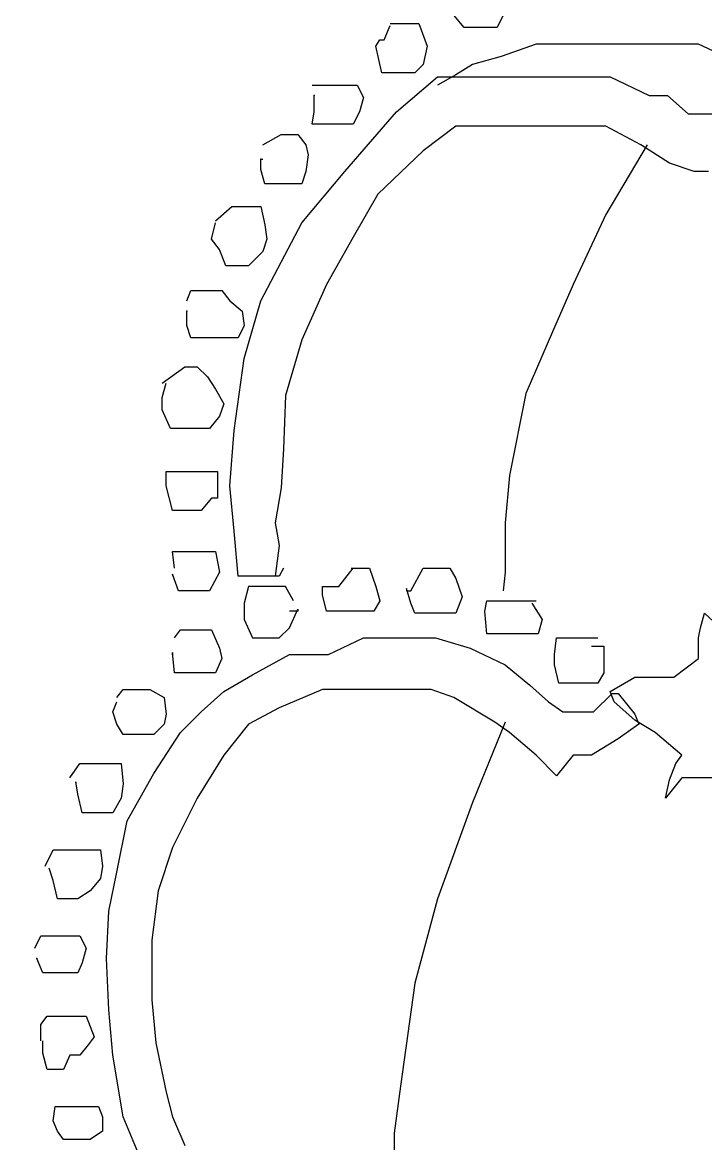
# Model space of a CAD drawing. Extents: x 730354 to 731930, y 4378581 to 4379608.
# Drawn here: x 730377.78 to 730381.1, y 4379442.97 to 4379448.42 of the extents above; entities that cross this region are included whole.
import ezdxf

# ---------------------------------------------------------------- set-up
doc = ezdxf.new("R2010")
doc.units = 0
doc.header["$MEASUREMENT"] = 0
doc.layers.get('0').update_dxf_attribs({"linetype": 'CONTINUOUS'})

msp = doc.modelspace()

# ---------------------------------------------------------------- linework, layer by layer
at = {"color": 7, "linetype": 'CONTINUOUS'}
for p, q in [((730379.93, 4379448.4), (730379.88, 4379448.46)), ((730379.93, 4379448.4), (730379.88, 4379448.46)), ((730380.12, 4379448.46), (730380.09, 4379448.4)), ((730380.12, 4379448.46), (730380.09, 4379448.4)), ((730379.54, 4379448.34), (730379.57, 4379448.41)), ((730379.54, 4379448.34), (730379.57, 4379448.41)), ((730379.57, 4379448.42), (730379.65, 4379448.42)), ((730379.57, 4379448.42), (730379.65, 4379448.42)), ((730379.65, 4379448.42), (730379.71, 4379448.42)), ((730379.65, 4379448.42), (730379.71, 4379448.42)), ((730379.71, 4379448.42), (730379.75, 4379448.31)), ((730379.71, 4379448.42), (730379.75, 4379448.31)), ((730379.97, 4379448.4), (730379.93, 4379448.4)), ((730379.97, 4379448.4), (730379.93, 4379448.4)), ((730380.04, 4379448.4), (730379.97, 4379448.4)), ((730380.04, 4379448.4), (730379.97, 4379448.4)), ((730380.09, 4379448.4), (730380.04, 4379448.4)), ((730380.09, 4379448.4), (730380.04, 4379448.4)), ((730379.5, 4379448.31), (730379.52, 4379448.34)), ((730379.5, 4379448.31), (730379.52, 4379448.34)), ((730379.53, 4379448.18), (730379.5, 4379448.31)), ((730379.53, 4379448.18), (730379.5, 4379448.31)), ((730379.52, 4379448.34), (730379.54, 4379448.34)), ((730379.52, 4379448.34), (730379.54, 4379448.34)), ((730379.75, 4379448.31), (730379.73, 4379448.22)), ((730379.75, 4379448.31), (730379.73, 4379448.22)), ((730380.28, 4379448.32), (730380.11, 4379448.26)), ((730380.28, 4379448.32), (730380.11, 4379448.26)), ((730380.45, 4379448.32), (730380.28, 4379448.32)), ((730380.45, 4379448.32), (730380.28, 4379448.32)), ((730380.63, 4379448.32), (730380.45, 4379448.32)), ((730380.63, 4379448.32), (730380.45, 4379448.32)), ((730380.76, 4379448.32), (730380.63, 4379448.32)), ((730380.76, 4379448.32), (730380.63, 4379448.32)), ((730380.94, 4379448.32), (730380.76, 4379448.32)), ((730380.94, 4379448.32), (730380.76, 4379448.32)), ((730381.07, 4379448.32), (730380.94, 4379448.32)), ((730381.07, 4379448.32), (730380.94, 4379448.32)), ((730381.22, 4379448.25), (730381.07, 4379448.32)), ((730381.22, 4379448.25), (730381.07, 4379448.32)), ((730380.11, 4379448.26), (730379.97, 4379448.22)), ((730380.11, 4379448.26), (730379.97, 4379448.22)), ((730379.58, 4379448.18), (730379.53, 4379448.18)), ((730379.58, 4379448.18), (730379.53, 4379448.18)), ((730379.65, 4379448.18), (730379.58, 4379448.18)), ((730379.65, 4379448.18), (730379.58, 4379448.18)), ((730379.69, 4379448.18), (730379.65, 4379448.18)), ((730379.69, 4379448.18), (730379.65, 4379448.18)), ((730379.73, 4379448.22), (730379.69, 4379448.18)), ((730379.73, 4379448.22), (730379.69, 4379448.18)), ((730379.97, 4379448.22), (730379.89, 4379448.17)), ((730379.97, 4379448.22), (730379.89, 4379448.17)), ((730379.6, 4379447.99), (730379.8, 4379448.16)), ((730379.6, 4379447.99), (730379.8, 4379448.16)), ((730379.89, 4379448.17), (730379.8, 4379448.12)), ((730379.89, 4379448.17), (730379.8, 4379448.12)), ((730379.8, 4379448.16), (730379.93, 4379448.16)), ((730379.8, 4379448.16), (730379.93, 4379448.16)), ((730379.93, 4379448.16), (730380.08, 4379448.16)), ((730379.93, 4379448.16), (730380.08, 4379448.16)), ((730380.08, 4379448.16), (730380.25, 4379448.16)), ((730380.08, 4379448.16), (730380.25, 4379448.16)), ((730380.25, 4379448.16), (730380.45, 4379448.16)), ((730380.25, 4379448.16), (730380.45, 4379448.16)), ((730380.45, 4379448.16), (730380.64, 4379448.16)), ((730380.45, 4379448.16), (730380.64, 4379448.16)), ((730380.64, 4379448.16), (730380.83, 4379448.07)), ((730380.64, 4379448.16), (730380.83, 4379448.07)), ((730379.19, 4379448.12), (730379.26, 4379448.12)), ((730379.19, 4379448.12), (730379.26, 4379448.12)), ((730379.2, 4379447.99), (730379.2, 4379448.07)), ((730379.2, 4379447.99), (730379.2, 4379448.07)), ((730379.26, 4379448.12), (730379.34, 4379448.12)), ((730379.26, 4379448.12), (730379.34, 4379448.12)), ((730379.34, 4379448.12), (730379.41, 4379448.12)), ((730379.34, 4379448.12), (730379.41, 4379448.12)), ((730379.41, 4379448.12), (730379.44, 4379448.06)), ((730379.41, 4379448.12), (730379.44, 4379448.06)), ((730380.83, 4379448.07), (730380.92, 4379448.07)), ((730380.83, 4379448.07), (730380.92, 4379448.07)), ((730380.92, 4379448.07), (730381.02, 4379447.98)), ((730380.92, 4379448.07), (730381.02, 4379447.98)), ((730379.44, 4379448.06), (730379.42, 4379447.99)), ((730379.44, 4379448.06), (730379.42, 4379447.99)), ((730379.19, 4379447.93), (730379.2, 4379447.99)), ((730379.19, 4379447.93), (730379.2, 4379447.99)), ((730379.35, 4379447.7), (730379.6, 4379447.99)), ((730379.35, 4379447.7), (730379.6, 4379447.99)), ((730379.42, 4379447.99), (730379.39, 4379447.93)), ((730379.42, 4379447.99), (730379.39, 4379447.93)), ((730381.02, 4379447.98), (730381.08, 4379447.98)), ((730381.02, 4379447.98), (730381.08, 4379447.98)), ((730381.08, 4379447.98), (730381.22, 4379447.98)), ((730381.08, 4379447.98), (730381.22, 4379447.98)), ((730379.23, 4379447.93), (730379.19, 4379447.93)), ((730379.23, 4379447.93), (730379.19, 4379447.93)), ((730379.33, 4379447.93), (730379.23, 4379447.93)), ((730379.33, 4379447.93), (730379.23, 4379447.93)), ((730379.39, 4379447.93), (730379.33, 4379447.93)), ((730379.39, 4379447.93), (730379.33, 4379447.93)), ((730379.89, 4379447.92), (730379.73, 4379447.8)), ((730379.89, 4379447.92), (730379.73, 4379447.8)), ((730380.07, 4379447.92), (730379.89, 4379447.92)), ((730380.07, 4379447.92), (730379.89, 4379447.92)), ((730380.26, 4379447.92), (730380.07, 4379447.92)), ((730380.26, 4379447.92), (730380.07, 4379447.92)), ((730380.43, 4379447.92), (730380.26, 4379447.92)), ((730380.43, 4379447.92), (730380.26, 4379447.92)), ((730380.62, 4379447.92), (730380.43, 4379447.92)), ((730380.62, 4379447.92), (730380.43, 4379447.92)), ((730380.79, 4379447.83), (730380.62, 4379447.92)), ((730380.79, 4379447.83), (730380.62, 4379447.92)), ((730378.95, 4379447.83), (730379.04, 4379447.88)), ((730378.95, 4379447.83), (730379.04, 4379447.88)), ((730379.04, 4379447.88), (730379.12, 4379447.88)), ((730379.04, 4379447.88), (730379.12, 4379447.88)), ((730379.12, 4379447.88), (730379.16, 4379447.83)), ((730379.12, 4379447.88), (730379.16, 4379447.83)), ((730379.16, 4379447.83), (730379.17, 4379447.78)), ((730379.16, 4379447.83), (730379.17, 4379447.78)), ((730379.73, 4379447.8), (730379.51, 4379447.59)), ((730379.73, 4379447.8), (730379.51, 4379447.59)), ((730380.82, 4379447.83), (730380.62, 4379447.49)), ((730380.82, 4379447.83), (730380.62, 4379447.49)), ((730380.93, 4379447.74), (730380.79, 4379447.83)), ((730380.93, 4379447.74), (730380.79, 4379447.83)), ((730378.94, 4379447.71), (730378.94, 4379447.76)), ((730378.94, 4379447.76), (730378.95, 4379447.76)), ((730378.94, 4379447.71), (730378.94, 4379447.76)), ((730378.94, 4379447.76), (730378.95, 4379447.76)), ((730379.17, 4379447.78), (730379.16, 4379447.7)), ((730379.17, 4379447.78), (730379.16, 4379447.7)), ((730378.96, 4379447.64), (730378.94, 4379447.71)), ((730378.96, 4379447.64), (730378.94, 4379447.71)), ((730379.14, 4379447.45), (730379.35, 4379447.7)), ((730379.16, 4379447.7), (730379.14, 4379447.64)), ((730379.14, 4379447.45), (730379.35, 4379447.7)), ((730379.16, 4379447.7), (730379.14, 4379447.64)), ((730381.05, 4379447.7), (730380.93, 4379447.74)), ((730381.05, 4379447.7), (730380.93, 4379447.74)), ((730381.12, 4379447.7), (730381.05, 4379447.7)), ((730381.12, 4379447.7), (730381.05, 4379447.7)), ((730378.99, 4379447.64), (730378.96, 4379447.64)), ((730378.99, 4379447.64), (730378.96, 4379447.64)), ((730379.04, 4379447.64), (730378.99, 4379447.64)), ((730379.04, 4379447.64), (730378.99, 4379447.64)), ((730379.08, 4379447.64), (730379.04, 4379447.64)), ((730379.08, 4379447.64), (730379.04, 4379447.64)), ((730379.14, 4379447.64), (730379.08, 4379447.64)), ((730379.14, 4379447.64), (730379.08, 4379447.64)), ((730379.51, 4379447.59), (730379.39, 4379447.38)), ((730379.51, 4379447.59), (730379.39, 4379447.38)), ((730378.72, 4379447.46), (730378.8, 4379447.53)), ((730378.72, 4379447.46), (730378.8, 4379447.53)), ((730378.8, 4379447.53), (730378.88, 4379447.53)), ((730378.8, 4379447.53), (730378.88, 4379447.53)), ((730378.88, 4379447.53), (730378.94, 4379447.53)), ((730378.88, 4379447.53), (730378.94, 4379447.53)), ((730378.94, 4379447.53), (730378.96, 4379447.44)), ((730378.94, 4379447.53), (730378.96, 4379447.44)), ((730380.62, 4379447.49), (730380.46, 4379447.15)), ((730380.62, 4379447.49), (730380.46, 4379447.15)), ((730378.7, 4379447.37), (730378.72, 4379447.45)), ((730378.7, 4379447.37), (730378.72, 4379447.45)), ((730378.94, 4379447.07), (730379.14, 4379447.45)), ((730378.94, 4379447.07), (730379.14, 4379447.45)), ((730378.96, 4379447.44), (730378.97, 4379447.37)), ((730378.96, 4379447.44), (730378.97, 4379447.37)), ((730378.74, 4379447.32), (730378.7, 4379447.37)), ((730378.74, 4379447.32), (730378.7, 4379447.37)), ((730378.97, 4379447.37), (730378.95, 4379447.31)), ((730378.97, 4379447.37), (730378.95, 4379447.31)), ((730379.39, 4379447.38), (730379.26, 4379447.15)), ((730379.39, 4379447.38), (730379.26, 4379447.15)), ((730378.77, 4379447.24), (730378.74, 4379447.32)), ((730378.77, 4379447.24), (730378.74, 4379447.32)), ((730378.95, 4379447.31), (730378.88, 4379447.24)), ((730378.95, 4379447.31), (730378.88, 4379447.24)), ((730378.81, 4379447.24), (730378.77, 4379447.24)), ((730378.81, 4379447.24), (730378.77, 4379447.24)), ((730378.88, 4379447.24), (730378.81, 4379447.24)), ((730378.88, 4379447.24), (730378.81, 4379447.24)), ((730379.26, 4379447.15), (730379.14, 4379446.88)), ((730379.26, 4379447.15), (730379.14, 4379446.88)), ((730380.46, 4379447.15), (730380.36, 4379446.92)), ((730380.46, 4379447.15), (730380.36, 4379446.92)), ((730378.58, 4379447.07), (730378.6, 4379447.12)), ((730378.58, 4379447.07), (730378.6, 4379447.12)), ((730378.6, 4379447.12), (730378.69, 4379447.12)), ((730378.6, 4379447.12), (730378.69, 4379447.12)), ((730378.69, 4379447.12), (730378.75, 4379447.12)), ((730378.69, 4379447.12), (730378.75, 4379447.12)), ((730378.75, 4379447.12), (730378.79, 4379447.07)), ((730378.75, 4379447.12), (730378.79, 4379447.07)), ((730378.79, 4379447.07), (730378.85, 4379447.02)), ((730378.79, 4379447.07), (730378.85, 4379447.02)), ((730378.86, 4379446.79), (730378.94, 4379447.07)), ((730378.86, 4379446.79), (730378.94, 4379447.07)), ((730378.58, 4379446.95), (730378.58, 4379447.02)), ((730378.58, 4379446.95), (730378.58, 4379447.02)), ((730378.85, 4379447.02), (730378.86, 4379446.95)), ((730378.85, 4379447.02), (730378.86, 4379446.95)), ((730378.6, 4379446.89), (730378.58, 4379446.95)), ((730378.6, 4379446.89), (730378.58, 4379446.95)), ((730378.86, 4379446.95), (730378.83, 4379446.89)), ((730378.86, 4379446.95), (730378.83, 4379446.89)), ((730378.63, 4379446.89), (730378.6, 4379446.89)), ((730378.63, 4379446.89), (730378.6, 4379446.89)), ((730378.68, 4379446.89), (730378.63, 4379446.89)), ((730378.68, 4379446.89), (730378.63, 4379446.89)), ((730378.76, 4379446.89), (730378.68, 4379446.89)), ((730378.76, 4379446.89), (730378.68, 4379446.89)), ((730378.83, 4379446.89), (730378.76, 4379446.89)), ((730378.83, 4379446.89), (730378.76, 4379446.89)), ((730379.14, 4379446.88), (730379.06, 4379446.61)), ((730379.14, 4379446.88), (730379.06, 4379446.61)), ((730380.36, 4379446.92), (730380.23, 4379446.62)), ((730380.36, 4379446.92), (730380.23, 4379446.62)), ((730378.81, 4379446.44), (730378.86, 4379446.79)), ((730378.81, 4379446.44), (730378.86, 4379446.79)), ((730378.46, 4379446.67), (730378.57, 4379446.75)), ((730378.46, 4379446.67), (730378.57, 4379446.75)), ((730378.57, 4379446.75), (730378.63, 4379446.75)), ((730378.57, 4379446.75), (730378.63, 4379446.75)), ((730378.63, 4379446.75), (730378.68, 4379446.7)), ((730378.63, 4379446.75), (730378.68, 4379446.7)), ((730378.46, 4379446.6), (730378.48, 4379446.67)), ((730378.46, 4379446.6), (730378.48, 4379446.67)), ((730378.68, 4379446.7), (730378.72, 4379446.64)), ((730378.68, 4379446.7), (730378.72, 4379446.64)), ((730378.46, 4379446.54), (730378.46, 4379446.6)), ((730378.46, 4379446.54), (730378.46, 4379446.6)), ((730378.72, 4379446.64), (730378.76, 4379446.57)), ((730378.72, 4379446.64), (730378.76, 4379446.57)), ((730379.06, 4379446.61), (730379.05, 4379446.35)), ((730379.06, 4379446.61), (730379.05, 4379446.35)), ((730380.23, 4379446.62), (730380.15, 4379446.22)), ((730380.23, 4379446.62), (730380.15, 4379446.22)), ((730378.76, 4379446.57), (730378.74, 4379446.51)), ((730378.76, 4379446.57), (730378.74, 4379446.51)), ((730378.5, 4379446.45), (730378.46, 4379446.54)), ((730378.5, 4379446.45), (730378.46, 4379446.54)), ((730378.74, 4379446.51), (730378.69, 4379446.45)), ((730378.74, 4379446.51), (730378.69, 4379446.45)), ((730378.55, 4379446.45), (730378.5, 4379446.45)), ((730378.55, 4379446.45), (730378.5, 4379446.45)), ((730378.64, 4379446.45), (730378.55, 4379446.45)), ((730378.64, 4379446.45), (730378.55, 4379446.45)), ((730378.69, 4379446.45), (730378.64, 4379446.45)), ((730378.69, 4379446.45), (730378.64, 4379446.45)), ((730378.79, 4379446.17), (730378.81, 4379446.44)), ((730378.79, 4379446.17), (730378.81, 4379446.44)), ((730379.05, 4379446.35), (730379.04, 4379446.16)), ((730379.05, 4379446.35), (730379.04, 4379446.16)), ((730378.48, 4379446.17), (730378.48, 4379446.24)), ((730378.48, 4379446.24), (730378.51, 4379446.24)), ((730378.48, 4379446.17), (730378.48, 4379446.24)), ((730378.48, 4379446.24), (730378.51, 4379446.24)), ((730378.51, 4379446.24), (730378.57, 4379446.24)), ((730378.51, 4379446.24), (730378.57, 4379446.24)), ((730378.57, 4379446.24), (730378.63, 4379446.24)), ((730378.57, 4379446.24), (730378.63, 4379446.24)), ((730378.63, 4379446.24), (730378.68, 4379446.24)), ((730378.63, 4379446.24), (730378.68, 4379446.24)), ((730378.68, 4379446.24), (730378.73, 4379446.24)), ((730378.68, 4379446.24), (730378.73, 4379446.24)), ((730378.73, 4379446.24), (730378.73, 4379446.17)), ((730378.73, 4379446.24), (730378.73, 4379446.17)), ((730380.15, 4379446.22), (730380.13, 4379445.99)), ((730380.15, 4379446.22), (730380.13, 4379445.99)), ((730378.51, 4379446.05), (730378.48, 4379446.17)), ((730378.51, 4379446.05), (730378.48, 4379446.17)), ((730378.73, 4379446.17), (730378.73, 4379446.11)), ((730378.73, 4379446.17), (730378.73, 4379446.11)), ((730378.81, 4379445.95), (730378.79, 4379446.17)), ((730378.81, 4379445.95), (730378.79, 4379446.17)), ((730379.04, 4379446.16), (730379.01, 4379445.99)), ((730379.04, 4379446.16), (730379.01, 4379445.99)), ((730378.7, 4379446.11), (730378.65, 4379446.05)), ((730378.7, 4379446.11), (730378.65, 4379446.05)), ((730378.73, 4379446.11), (730378.7, 4379446.11)), ((730378.73, 4379446.11), (730378.7, 4379446.11)), ((730378.52, 4379446.05), (730378.51, 4379446.05)), ((730378.52, 4379446.05), (730378.51, 4379446.05)), ((730378.55, 4379446.05), (730378.52, 4379446.05)), ((730378.55, 4379446.05), (730378.52, 4379446.05)), ((730378.6, 4379446.05), (730378.55, 4379446.05)), ((730378.6, 4379446.05), (730378.55, 4379446.05)), ((730378.65, 4379446.05), (730378.6, 4379446.05)), ((730378.65, 4379446.05), (730378.6, 4379446.05)), ((730378.83, 4379445.73), (730378.81, 4379445.95)), ((730378.83, 4379445.73), (730378.81, 4379445.95)), ((730379.01, 4379445.99), (730379.03, 4379445.88)), ((730379.01, 4379445.99), (730379.03, 4379445.88)), ((730380.13, 4379445.99), (730380.13, 4379445.85)), ((730380.13, 4379445.99), (730380.13, 4379445.85)), ((730378.52, 4379445.77), (730378.51, 4379445.85)), ((730378.51, 4379445.85), (730378.55, 4379445.85)), ((730378.52, 4379445.77), (730378.51, 4379445.85)), ((730378.51, 4379445.85), (730378.55, 4379445.85)), ((730378.55, 4379445.85), (730378.6, 4379445.85)), ((730378.55, 4379445.85), (730378.6, 4379445.85)), ((730378.6, 4379445.85), (730378.67, 4379445.85)), ((730378.6, 4379445.85), (730378.67, 4379445.85)), ((730378.67, 4379445.85), (730378.72, 4379445.85)), ((730378.67, 4379445.85), (730378.72, 4379445.85)), ((730378.72, 4379445.85), (730378.74, 4379445.75)), ((730378.72, 4379445.85), (730378.74, 4379445.75)), ((730379.03, 4379445.88), (730379.01, 4379445.73)), ((730379.03, 4379445.88), (730379.01, 4379445.73)), ((730380.13, 4379445.85), (730380.13, 4379445.75)), ((730380.13, 4379445.85), (730380.13, 4379445.75)), ((730378.54, 4379445.66), (730378.51, 4379445.74)), ((730378.51, 4379445.74), (730378.51, 4379445.73)), ((730378.54, 4379445.66), (730378.51, 4379445.74)), ((730378.51, 4379445.74), (730378.51, 4379445.73)), ((730378.74, 4379445.75), (730378.69, 4379445.66)), ((730378.74, 4379445.75), (730378.69, 4379445.66)), ((730378.85, 4379445.73), (730378.83, 4379445.73)), ((730378.85, 4379445.73), (730378.83, 4379445.73)), ((730378.88, 4379445.73), (730378.85, 4379445.73)), ((730378.88, 4379445.73), (730378.85, 4379445.73)), ((730378.97, 4379445.73), (730378.88, 4379445.73)), ((730378.97, 4379445.73), (730378.88, 4379445.73)), ((730379.03, 4379445.73), (730378.97, 4379445.73)), ((730379.03, 4379445.73), (730378.97, 4379445.73)), ((730379.05, 4379445.77), (730379.03, 4379445.73)), ((730379.05, 4379445.77), (730379.03, 4379445.73)), ((730379.32, 4379445.68), (730379.39, 4379445.77)), ((730379.32, 4379445.68), (730379.39, 4379445.77)), ((730379.38, 4379445.77), (730379.47, 4379445.77)), ((730379.38, 4379445.77), (730379.47, 4379445.77)), ((730379.47, 4379445.77), (730379.5, 4379445.68)), ((730379.47, 4379445.77), (730379.5, 4379445.68)), ((730379.67, 4379445.66), (730379.73, 4379445.77)), ((730379.67, 4379445.66), (730379.73, 4379445.77)), ((730379.73, 4379445.77), (730379.79, 4379445.77)), ((730379.73, 4379445.77), (730379.79, 4379445.77)), ((730379.78, 4379445.77), (730379.86, 4379445.77)), ((730379.78, 4379445.77), (730379.86, 4379445.77)), ((730379.86, 4379445.77), (730379.89, 4379445.72)), ((730379.86, 4379445.77), (730379.89, 4379445.72)), ((730380.13, 4379445.75), (730380.12, 4379445.66)), ((730380.13, 4379445.75), (730380.12, 4379445.66)), ((730378.88, 4379445.68), (730378.86, 4379445.6)), ((730378.88, 4379445.68), (730378.86, 4379445.6)), ((730378.96, 4379445.68), (730378.88, 4379445.68)), ((730378.96, 4379445.68), (730378.88, 4379445.68)), ((730379.06, 4379445.68), (730378.96, 4379445.68)), ((730379.06, 4379445.68), (730378.96, 4379445.68)), ((730379.1, 4379445.61), (730379.06, 4379445.68)), ((730379.1, 4379445.61), (730379.06, 4379445.68)), ((730379.24, 4379445.64), (730379.24, 4379445.68)), ((730379.24, 4379445.68), (730379.26, 4379445.68)), ((730379.24, 4379445.64), (730379.24, 4379445.68)), ((730379.24, 4379445.68), (730379.26, 4379445.68)), ((730379.26, 4379445.68), (730379.32, 4379445.68)), ((730379.26, 4379445.68), (730379.32, 4379445.68)), ((730379.5, 4379445.68), (730379.52, 4379445.61)), ((730379.5, 4379445.68), (730379.52, 4379445.61)), ((730379.67, 4379445.6), (730379.65, 4379445.67)), ((730379.65, 4379445.67), (730379.65, 4379445.66)), ((730379.67, 4379445.6), (730379.65, 4379445.67)), ((730379.65, 4379445.67), (730379.65, 4379445.66)), ((730379.89, 4379445.72), (730379.92, 4379445.63)), ((730379.89, 4379445.72), (730379.92, 4379445.63)), ((730378.58, 4379445.66), (730378.54, 4379445.66)), ((730378.58, 4379445.66), (730378.54, 4379445.66)), ((730378.65, 4379445.66), (730378.58, 4379445.66)), ((730378.65, 4379445.66), (730378.58, 4379445.66)), ((730378.69, 4379445.66), (730378.65, 4379445.66)), ((730378.69, 4379445.66), (730378.65, 4379445.66)), ((730379.26, 4379445.56), (730379.24, 4379445.64)), ((730379.26, 4379445.56), (730379.24, 4379445.64)), ((730379.65, 4379445.66), (730379.67, 4379445.66)), ((730379.65, 4379445.66), (730379.67, 4379445.66)), ((730379.92, 4379445.63), (730379.89, 4379445.55)), ((730379.92, 4379445.63), (730379.89, 4379445.55)), ((730378.86, 4379445.6), (730378.86, 4379445.52)), ((730378.86, 4379445.6), (730378.86, 4379445.52)), ((730379.08, 4379445.48), (730379.12, 4379445.57)), ((730379.08, 4379445.48), (730379.12, 4379445.57)), ((730379.12, 4379445.56), (730379.08, 4379445.56)), ((730379.12, 4379445.56), (730379.08, 4379445.56)), ((730379.12, 4379445.57), (730379.12, 4379445.56)), ((730379.12, 4379445.57), (730379.12, 4379445.56)), ((730379.32, 4379445.56), (730379.26, 4379445.56)), ((730379.32, 4379445.56), (730379.26, 4379445.56)), ((730379.38, 4379445.56), (730379.32, 4379445.56)), ((730379.38, 4379445.56), (730379.32, 4379445.56)), ((730379.44, 4379445.56), (730379.38, 4379445.56)), ((730379.44, 4379445.56), (730379.38, 4379445.56)), ((730379.49, 4379445.56), (730379.44, 4379445.56)), ((730379.49, 4379445.56), (730379.44, 4379445.56)), ((730379.52, 4379445.61), (730379.49, 4379445.56)), ((730379.52, 4379445.61), (730379.49, 4379445.56)), ((730379.69, 4379445.55), (730379.67, 4379445.6)), ((730379.69, 4379445.55), (730379.67, 4379445.6)), ((730380.03, 4379445.56), (730380.04, 4379445.61)), ((730380.03, 4379445.56), (730380.04, 4379445.61)), ((730380.04, 4379445.45), (730380.03, 4379445.56)), ((730380.04, 4379445.45), (730380.03, 4379445.56)), ((730380.04, 4379445.61), (730380.09, 4379445.61)), ((730380.04, 4379445.61), (730380.09, 4379445.61)), ((730380.09, 4379445.61), (730380.14, 4379445.61)), ((730380.09, 4379445.61), (730380.14, 4379445.61)), ((730380.14, 4379445.61), (730380.18, 4379445.61)), ((730380.14, 4379445.61), (730380.18, 4379445.61)), ((730380.18, 4379445.61), (730380.2, 4379445.61)), ((730380.18, 4379445.61), (730380.2, 4379445.61)), ((730380.2, 4379445.61), (730380.28, 4379445.61)), ((730380.2, 4379445.61), (730380.28, 4379445.61)), ((730380.26, 4379445.6), (730380.31, 4379445.52)), ((730380.26, 4379445.6), (730380.31, 4379445.52)), ((730378.86, 4379445.52), (730378.9, 4379445.43)), ((730378.86, 4379445.52), (730378.9, 4379445.43)), ((730379.75, 4379445.55), (730379.69, 4379445.55)), ((730379.75, 4379445.55), (730379.69, 4379445.55)), ((730379.82, 4379445.55), (730379.75, 4379445.55)), ((730379.82, 4379445.55), (730379.75, 4379445.55)), ((730379.89, 4379445.55), (730379.82, 4379445.55)), ((730379.89, 4379445.55), (730379.82, 4379445.55)), ((730380.31, 4379445.52), (730380.29, 4379445.45)), ((730380.31, 4379445.52), (730380.29, 4379445.45)), ((730381.08, 4379445.48), (730381.1, 4379445.55)), ((730381.08, 4379445.48), (730381.1, 4379445.55)), ((730381.1, 4379445.55), (730381.23, 4379445.43)), ((730381.1, 4379445.55), (730381.23, 4379445.43)), ((730378.52, 4379445.43), (730378.55, 4379445.47)), ((730378.52, 4379445.43), (730378.55, 4379445.47)), ((730378.55, 4379445.47), (730378.63, 4379445.47)), ((730378.55, 4379445.47), (730378.63, 4379445.47)), ((730378.63, 4379445.47), (730378.65, 4379445.47)), ((730378.63, 4379445.47), (730378.65, 4379445.47)), ((730378.65, 4379445.47), (730378.7, 4379445.47)), ((730378.65, 4379445.47), (730378.7, 4379445.47)), ((730378.7, 4379445.47), (730378.74, 4379445.38)), ((730378.7, 4379445.47), (730378.74, 4379445.38)), ((730379.03, 4379445.43), (730379.08, 4379445.48)), ((730379.03, 4379445.43), (730379.08, 4379445.48)), ((730380.07, 4379445.45), (730380.04, 4379445.45)), ((730380.07, 4379445.45), (730380.04, 4379445.45)), ((730380.13, 4379445.45), (730380.07, 4379445.45)), ((730380.13, 4379445.45), (730380.07, 4379445.45)), ((730380.2, 4379445.45), (730380.13, 4379445.45)), ((730380.2, 4379445.45), (730380.13, 4379445.45)), ((730380.26, 4379445.45), (730380.2, 4379445.45)), ((730380.26, 4379445.45), (730380.2, 4379445.45)), ((730380.29, 4379445.45), (730380.26, 4379445.45)), ((730380.29, 4379445.45), (730380.26, 4379445.45)), ((730381.07, 4379445.43), (730381.08, 4379445.48)), ((730381.07, 4379445.43), (730381.08, 4379445.48)), ((730378.9, 4379445.43), (730378.95, 4379445.43)), ((730378.9, 4379445.43), (730378.95, 4379445.43)), ((730378.95, 4379445.43), (730379.03, 4379445.43)), ((730378.95, 4379445.43), (730379.03, 4379445.43)), ((730379.27, 4379445.35), (730379.44, 4379445.43)), ((730379.27, 4379445.35), (730379.44, 4379445.43)), ((730379.44, 4379445.43), (730379.64, 4379445.43)), ((730379.44, 4379445.43), (730379.64, 4379445.43)), ((730379.64, 4379445.43), (730379.79, 4379445.43)), ((730379.64, 4379445.43), (730379.79, 4379445.43)), ((730379.79, 4379445.43), (730379.96, 4379445.38)), ((730379.79, 4379445.43), (730379.96, 4379445.38)), ((730380.37, 4379445.35), (730380.38, 4379445.43)), ((730380.37, 4379445.35), (730380.38, 4379445.43)), ((730380.38, 4379445.43), (730380.43, 4379445.43)), ((730380.38, 4379445.43), (730380.43, 4379445.43)), ((730380.43, 4379445.43), (730380.48, 4379445.43)), ((730380.43, 4379445.43), (730380.48, 4379445.43)), ((730380.48, 4379445.43), (730380.58, 4379445.43)), ((730380.48, 4379445.43), (730380.58, 4379445.43)), ((730381.07, 4379445.33), (730381.07, 4379445.43)), ((730381.07, 4379445.33), (730381.07, 4379445.43)), ((730378.52, 4379445.26), (730378.51, 4379445.36)), ((730378.51, 4379445.36), (730378.51, 4379445.35)), ((730378.52, 4379445.26), (730378.51, 4379445.36)), ((730378.51, 4379445.36), (730378.51, 4379445.35)), ((730378.74, 4379445.38), (730378.75, 4379445.33)), ((730378.74, 4379445.38), (730378.75, 4379445.33)), ((730378.9, 4379445.25), (730379.08, 4379445.35)), ((730378.9, 4379445.25), (730379.08, 4379445.35)), ((730379.08, 4379445.35), (730379.27, 4379445.35)), ((730379.08, 4379445.35), (730379.27, 4379445.35)), ((730379.96, 4379445.38), (730380.13, 4379445.3)), ((730379.96, 4379445.38), (730380.13, 4379445.3)), ((730380.37, 4379445.3), (730380.37, 4379445.35)), ((730380.37, 4379445.3), (730380.37, 4379445.35)), ((730380.55, 4379445.39), (730380.61, 4379445.39)), ((730380.55, 4379445.39), (730380.61, 4379445.39)), ((730380.61, 4379445.39), (730380.61, 4379445.26)), ((730380.61, 4379445.39), (730380.61, 4379445.26)), ((730378.75, 4379445.33), (730378.72, 4379445.26)), ((730378.75, 4379445.33), (730378.72, 4379445.26)), ((730380.13, 4379445.3), (730380.25, 4379445.2)), ((730380.13, 4379445.3), (730380.25, 4379445.2)), ((730380.39, 4379445.21), (730380.37, 4379445.3)), ((730380.39, 4379445.21), (730380.37, 4379445.3)), ((730380.95, 4379445.24), (730381.07, 4379445.33)), ((730380.95, 4379445.24), (730381.07, 4379445.33)), ((730378.55, 4379445.26), (730378.52, 4379445.26)), ((730378.55, 4379445.26), (730378.52, 4379445.26)), ((730378.6, 4379445.26), (730378.55, 4379445.26)), ((730378.6, 4379445.26), (730378.55, 4379445.26)), ((730378.65, 4379445.26), (730378.6, 4379445.26)), ((730378.65, 4379445.26), (730378.6, 4379445.26)), ((730378.72, 4379445.26), (730378.65, 4379445.26)), ((730378.72, 4379445.26), (730378.65, 4379445.26)), ((730378.76, 4379445.17), (730378.9, 4379445.25)), ((730378.76, 4379445.17), (730378.9, 4379445.25)), ((730380.61, 4379445.26), (730380.58, 4379445.21)), ((730380.61, 4379445.26), (730380.58, 4379445.21)), ((730380.64, 4379445.17), (730380.76, 4379445.24)), ((730380.64, 4379445.17), (730380.76, 4379445.24)), ((730380.76, 4379445.24), (730380.87, 4379445.24)), ((730380.76, 4379445.24), (730380.87, 4379445.24)), ((730380.87, 4379445.24), (730380.95, 4379445.24)), ((730380.87, 4379445.24), (730380.95, 4379445.24)), ((730378.24, 4379445.14), (730378.27, 4379445.18)), ((730378.24, 4379445.14), (730378.27, 4379445.18)), ((730378.27, 4379445.18), (730378.33, 4379445.18)), ((730378.27, 4379445.18), (730378.33, 4379445.18)), ((730378.33, 4379445.18), (730378.4, 4379445.18)), ((730378.33, 4379445.18), (730378.4, 4379445.18)), ((730378.4, 4379445.18), (730378.47, 4379445.14)), ((730378.4, 4379445.18), (730378.47, 4379445.14)), ((730379.24, 4379445.18), (730379.03, 4379445.09)), ((730379.24, 4379445.18), (730379.03, 4379445.09)), ((730379.41, 4379445.18), (730379.24, 4379445.18)), ((730379.41, 4379445.18), (730379.24, 4379445.18)), ((730379.58, 4379445.18), (730379.41, 4379445.18)), ((730379.58, 4379445.18), (730379.41, 4379445.18)), ((730379.77, 4379445.18), (730379.58, 4379445.18)), ((730379.77, 4379445.18), (730379.58, 4379445.18)), ((730379.88, 4379445.14), (730379.77, 4379445.18)), ((730379.88, 4379445.14), (730379.77, 4379445.18)), ((730380.25, 4379445.2), (730380.34, 4379445.12)), ((730380.25, 4379445.2), (730380.34, 4379445.12)), ((730380.45, 4379445.21), (730380.39, 4379445.21)), ((730380.45, 4379445.21), (730380.39, 4379445.21)), ((730380.51, 4379445.21), (730380.45, 4379445.21)), ((730380.51, 4379445.21), (730380.45, 4379445.21)), ((730380.58, 4379445.21), (730380.51, 4379445.21)), ((730380.58, 4379445.21), (730380.51, 4379445.21)), ((730378.47, 4379445.14), (730378.48, 4379445.06)), ((730378.47, 4379445.14), (730378.48, 4379445.06)), ((730378.65, 4379445.07), (730378.76, 4379445.17)), ((730378.65, 4379445.07), (730378.76, 4379445.17)), ((730380.08, 4379445.02), (730379.88, 4379445.14)), ((730380.08, 4379445.02), (730379.88, 4379445.14)), ((730380.56, 4379445.07), (730380.65, 4379445.16)), ((730380.56, 4379445.07), (730380.65, 4379445.16)), ((730380.66, 4379445.12), (730380.64, 4379445.17)), ((730380.66, 4379445.12), (730380.64, 4379445.17)), ((730380.65, 4379445.16), (730380.68, 4379445.16)), ((730380.65, 4379445.16), (730380.68, 4379445.16)), ((730380.68, 4379445.16), (730380.76, 4379445.06)), ((730380.68, 4379445.16), (730380.76, 4379445.06)), ((730378.22, 4379445.07), (730378.24, 4379445.12)), ((730378.22, 4379445.07), (730378.24, 4379445.12)), ((730378.24, 4379445.01), (730378.22, 4379445.07)), ((730378.24, 4379445.01), (730378.22, 4379445.07)), ((730378.55, 4379444.97), (730378.65, 4379445.07)), ((730378.55, 4379444.97), (730378.65, 4379445.07)), ((730379.03, 4379445.09), (730378.88, 4379445.01)), ((730379.03, 4379445.09), (730378.88, 4379445.01)), ((730380.34, 4379445.12), (730380.41, 4379445.07)), ((730380.34, 4379445.12), (730380.41, 4379445.07)), ((730380.41, 4379445.07), (730380.49, 4379445.07)), ((730380.41, 4379445.07), (730380.49, 4379445.07)), ((730380.49, 4379445.07), (730380.56, 4379445.07)), ((730380.49, 4379445.07), (730380.56, 4379445.07)), ((730380.76, 4379445.03), (730380.66, 4379445.12)), ((730380.76, 4379445.03), (730380.66, 4379445.12)), ((730378.48, 4379445.06), (730378.47, 4379445.01)), ((730378.48, 4379445.06), (730378.47, 4379445.01)), ((730380.13, 4379445.02), (730379.97, 4379444.63)), ((730380.13, 4379445.02), (730379.97, 4379444.63)), ((730380.15, 4379444.97), (730380.08, 4379445.02)), ((730380.15, 4379444.97), (730380.08, 4379445.02)), ((730380.76, 4379445.06), (730380.78, 4379445.01)), ((730380.76, 4379445.06), (730380.78, 4379445.01)), ((730380.86, 4379444.97), (730380.76, 4379445.03)), ((730380.86, 4379444.97), (730380.76, 4379445.03)), ((730378.27, 4379444.96), (730378.24, 4379445.01)), ((730378.27, 4379444.96), (730378.24, 4379445.01)), ((730378.34, 4379444.96), (730378.27, 4379444.96)), ((730378.34, 4379444.96), (730378.27, 4379444.96)), ((730378.42, 4379444.96), (730378.34, 4379444.96)), ((730378.42, 4379444.96), (730378.34, 4379444.96)), ((730378.47, 4379445.01), (730378.42, 4379444.96)), ((730378.47, 4379445.01), (730378.42, 4379444.96)), ((730378.42, 4379444.77), (730378.55, 4379444.97)), ((730378.42, 4379444.77), (730378.55, 4379444.97)), ((730378.88, 4379445.01), (730378.76, 4379444.86)), ((730378.88, 4379445.01), (730378.76, 4379444.86)), ((730380.28, 4379444.86), (730380.15, 4379444.97)), ((730380.28, 4379444.86), (730380.15, 4379444.97)), ((730380.78, 4379445.01), (730380.68, 4379444.94)), ((730380.78, 4379445.01), (730380.68, 4379444.94)), ((730380.99, 4379444.86), (730380.86, 4379444.97)), ((730380.99, 4379444.86), (730380.86, 4379444.97)), ((730380.68, 4379444.94), (730380.55, 4379444.86)), ((730380.68, 4379444.94), (730380.55, 4379444.86)), ((730378.76, 4379444.86), (730378.63, 4379444.65)), ((730378.76, 4379444.86), (730378.63, 4379444.65)), ((730380.38, 4379444.76), (730380.28, 4379444.86)), ((730380.38, 4379444.76), (730380.28, 4379444.86)), ((730380.46, 4379444.86), (730380.38, 4379444.76)), ((730380.46, 4379444.86), (730380.38, 4379444.76)), ((730380.55, 4379444.86), (730380.46, 4379444.86)), ((730380.55, 4379444.86), (730380.46, 4379444.86)), ((730380.96, 4379444.82), (730380.99, 4379444.86)), ((730380.96, 4379444.82), (730380.99, 4379444.86)), ((730378.01, 4379444.75), (730378.06, 4379444.82)), ((730378.01, 4379444.75), (730378.06, 4379444.82)), ((730378.06, 4379444.82), (730378.15, 4379444.82)), ((730378.06, 4379444.82), (730378.15, 4379444.82)), ((730378.15, 4379444.82), (730378.19, 4379444.82)), ((730378.15, 4379444.82), (730378.19, 4379444.82)), ((730378.19, 4379444.82), (730378.26, 4379444.82)), ((730378.19, 4379444.82), (730378.26, 4379444.82)), ((730378.26, 4379444.82), (730378.27, 4379444.72)), ((730378.26, 4379444.82), (730378.27, 4379444.72)), ((730380.93, 4379444.74), (730380.96, 4379444.82)), ((730380.93, 4379444.74), (730380.96, 4379444.82)), ((730378.29, 4379444.54), (730378.42, 4379444.77)), ((730378.29, 4379444.54), (730378.42, 4379444.77)), ((730380.99, 4379444.75), (730380.91, 4379444.65)), ((730380.99, 4379444.75), (730380.91, 4379444.65)), ((730381.07, 4379444.75), (730380.99, 4379444.75)), ((730381.07, 4379444.75), (730380.99, 4379444.75)), ((730381.3, 4379444.75), (730381.07, 4379444.75)), ((730381.3, 4379444.75), (730381.07, 4379444.75)), ((730378.05, 4379444.67), (730378.04, 4379444.73)), ((730378.04, 4379444.73), (730378.04, 4379444.72)), ((730378.05, 4379444.67), (730378.04, 4379444.73)), ((730378.04, 4379444.73), (730378.04, 4379444.72)), ((730378.27, 4379444.72), (730378.26, 4379444.65)), ((730378.27, 4379444.72), (730378.26, 4379444.65)), ((730380.91, 4379444.65), (730380.93, 4379444.74)), ((730380.91, 4379444.65), (730380.93, 4379444.74)), ((730378.07, 4379444.58), (730378.05, 4379444.67)), ((730378.07, 4379444.58), (730378.05, 4379444.67)), ((730378.26, 4379444.65), (730378.22, 4379444.58)), ((730378.26, 4379444.65), (730378.22, 4379444.58)), ((730378.63, 4379444.65), (730378.51, 4379444.41)), ((730378.63, 4379444.65), (730378.51, 4379444.41)), ((730378.15, 4379444.58), (730378.07, 4379444.58)), ((730378.15, 4379444.58), (730378.07, 4379444.58)), ((730378.22, 4379444.58), (730378.15, 4379444.58)), ((730378.22, 4379444.58), (730378.15, 4379444.58)), ((730379.97, 4379444.63), (730379.8, 4379444.16)), ((730379.97, 4379444.63), (730379.8, 4379444.16)), ((730378.24, 4379444.29), (730378.29, 4379444.54)), ((730378.24, 4379444.29), (730378.29, 4379444.54)), ((730377.89, 4379444.32), (730377.93, 4379444.4)), ((730377.89, 4379444.32), (730377.93, 4379444.4)), ((730377.93, 4379444.4), (730377.98, 4379444.4)), ((730377.93, 4379444.4), (730377.98, 4379444.4)), ((730377.98, 4379444.4), (730378.05, 4379444.4)), ((730377.98, 4379444.4), (730378.05, 4379444.4)), ((730378.05, 4379444.4), (730378.13, 4379444.4)), ((730378.05, 4379444.4), (730378.13, 4379444.4)), ((730378.13, 4379444.4), (730378.16, 4379444.4)), ((730378.13, 4379444.4), (730378.16, 4379444.4)), ((730378.16, 4379444.4), (730378.17, 4379444.32)), ((730378.16, 4379444.4), (730378.17, 4379444.32)), ((730378.51, 4379444.41), (730378.44, 4379444.2)), ((730378.51, 4379444.41), (730378.44, 4379444.2)), ((730377.93, 4379444.25), (730377.91, 4379444.31)), ((730377.93, 4379444.25), (730377.91, 4379444.31)), ((730378.17, 4379444.32), (730378.16, 4379444.26)), ((730378.17, 4379444.32), (730378.16, 4379444.26)), ((730377.95, 4379444.16), (730377.93, 4379444.25)), ((730377.95, 4379444.16), (730377.93, 4379444.25)), ((730378.16, 4379444.26), (730378.11, 4379444.2)), ((730378.16, 4379444.26), (730378.11, 4379444.2)), ((730378.2, 4379444.1), (730378.24, 4379444.29)), ((730378.2, 4379444.1), (730378.24, 4379444.29)), ((730378.11, 4379444.2), (730378.05, 4379444.16)), ((730378.11, 4379444.2), (730378.05, 4379444.16)), ((730378.44, 4379444.2), (730378.41, 4379443.96)), ((730378.44, 4379444.2), (730378.41, 4379443.96)), ((730377.98, 4379444.16), (730377.95, 4379444.16)), ((730377.98, 4379444.16), (730377.95, 4379444.16)), ((730378.05, 4379444.16), (730377.98, 4379444.16)), ((730378.05, 4379444.16), (730377.98, 4379444.16)), ((730379.8, 4379444.16), (730379.69, 4379443.75)), ((730379.8, 4379444.16), (730379.69, 4379443.75)), ((730378.19, 4379443.87), (730378.2, 4379444.1)), ((730378.19, 4379443.87), (730378.2, 4379444.1)), ((730377.84, 4379443.92), (730377.87, 4379443.98)), ((730377.84, 4379443.92), (730377.87, 4379443.98)), ((730377.87, 4379443.98), (730377.88, 4379443.98)), ((730377.87, 4379443.98), (730377.88, 4379443.98)), ((730377.88, 4379443.98), (730377.95, 4379443.98)), ((730377.88, 4379443.98), (730377.95, 4379443.98)), ((730377.95, 4379443.98), (730378.01, 4379443.98)), ((730377.95, 4379443.98), (730378.01, 4379443.98)), ((730378.01, 4379443.98), (730378.06, 4379443.98)), ((730378.01, 4379443.98), (730378.06, 4379443.98)), ((730378.06, 4379443.98), (730378.09, 4379443.92)), ((730378.06, 4379443.98), (730378.09, 4379443.92)), ((730378.41, 4379443.96), (730378.41, 4379443.67)), ((730378.41, 4379443.96), (730378.41, 4379443.67)), ((730377.88, 4379443.8), (730377.85, 4379443.87)), ((730377.88, 4379443.8), (730377.85, 4379443.87)), ((730378.09, 4379443.92), (730378.07, 4379443.85)), ((730378.09, 4379443.92), (730378.07, 4379443.85)), ((730378.2, 4379443.62), (730378.19, 4379443.87)), ((730378.2, 4379443.62), (730378.19, 4379443.87)), ((730378.07, 4379443.85), (730378.05, 4379443.8)), ((730378.07, 4379443.85), (730378.05, 4379443.8)), ((730377.93, 4379443.8), (730377.88, 4379443.8)), ((730377.93, 4379443.8), (730377.88, 4379443.8)), ((730377.98, 4379443.8), (730377.93, 4379443.8)), ((730377.98, 4379443.8), (730377.93, 4379443.8)), ((730378.05, 4379443.8), (730377.98, 4379443.8)), ((730378.05, 4379443.8), (730377.98, 4379443.8)), ((730379.69, 4379443.75), (730379.62, 4379443.25)), ((730379.69, 4379443.75), (730379.62, 4379443.25)), ((730378.41, 4379443.67), (730378.43, 4379443.46)), ((730378.41, 4379443.67), (730378.43, 4379443.46)), ((730378.22, 4379443.4), (730378.2, 4379443.62)), ((730378.22, 4379443.4), (730378.2, 4379443.62)), ((730377.87, 4379443.55), (730377.9, 4379443.59)), ((730377.87, 4379443.55), (730377.9, 4379443.59)), ((730377.87, 4379443.47), (730377.87, 4379443.55)), ((730377.87, 4379443.47), (730377.87, 4379443.55)), ((730377.9, 4379443.59), (730377.98, 4379443.59)), ((730377.9, 4379443.59), (730377.98, 4379443.59)), ((730377.98, 4379443.59), (730378.05, 4379443.59)), ((730377.98, 4379443.59), (730378.05, 4379443.59)), ((730378.05, 4379443.59), (730378.09, 4379443.59)), ((730378.05, 4379443.59), (730378.09, 4379443.59)), ((730378.09, 4379443.59), (730378.13, 4379443.49)), ((730378.09, 4379443.59), (730378.13, 4379443.49)), ((730378.13, 4379443.49), (730378.1, 4379443.45)), ((730378.13, 4379443.49), (730378.1, 4379443.45)), ((730377.88, 4379443.41), (730377.88, 4379443.47)), ((730377.88, 4379443.41), (730377.88, 4379443.47)), ((730378.1, 4379443.45), (730378.06, 4379443.4)), ((730378.1, 4379443.45), (730378.06, 4379443.4)), ((730378.43, 4379443.46), (730378.48, 4379443.22)), ((730378.43, 4379443.46), (730378.48, 4379443.22)), ((730377.9, 4379443.33), (730377.88, 4379443.41)), ((730377.9, 4379443.33), (730377.88, 4379443.41)), ((730378.01, 4379443.4), (730377.98, 4379443.33)), ((730378.01, 4379443.4), (730377.98, 4379443.33)), ((730378.06, 4379443.4), (730378.01, 4379443.4)), ((730378.06, 4379443.4), (730378.01, 4379443.4)), ((730378.27, 4379443.1), (730378.22, 4379443.4)), ((730378.27, 4379443.1), (730378.22, 4379443.4)), ((730377.98, 4379443.33), (730377.9, 4379443.33)), ((730377.98, 4379443.33), (730377.9, 4379443.33)), ((730378.48, 4379443.22), (730378.51, 4379443.1)), ((730378.48, 4379443.22), (730378.51, 4379443.1)), ((730379.62, 4379443.25), (730379.59, 4379443.02)), ((730379.62, 4379443.25), (730379.59, 4379443.02)), ((730377.93, 4379443.08), (730377.94, 4379443.15)), ((730377.93, 4379443.08), (730377.94, 4379443.15)), ((730377.94, 4379443.15), (730377.98, 4379443.15)), ((730377.94, 4379443.15), (730377.98, 4379443.15)), ((730377.98, 4379443.15), (730378.04, 4379443.15)), ((730377.98, 4379443.15), (730378.04, 4379443.15)), ((730378.04, 4379443.15), (730378.09, 4379443.15)), ((730378.04, 4379443.15), (730378.09, 4379443.15)), ((730378.09, 4379443.15), (730378.15, 4379443.15)), ((730378.09, 4379443.15), (730378.15, 4379443.15)), ((730378.15, 4379443.15), (730378.17, 4379443.1)), ((730378.15, 4379443.15), (730378.17, 4379443.1)), ((730377.95, 4379443.03), (730377.93, 4379443.08)), ((730377.95, 4379443.03), (730377.93, 4379443.08)), ((730378.17, 4379443.1), (730378.17, 4379443.03)), ((730378.17, 4379443.1), (730378.17, 4379443.03)), ((730378.4, 4379442.79), (730378.27, 4379443.1)), ((730378.4, 4379442.79), (730378.27, 4379443.1)), ((730378.51, 4379443.1), (730378.57, 4379442.96)), ((730378.51, 4379443.1), (730378.57, 4379442.96)), ((730377.98, 4379442.99), (730377.95, 4379443.03)), ((730377.98, 4379442.99), (730377.95, 4379443.03)), ((730378.17, 4379443.03), (730378.11, 4379442.99)), ((730378.17, 4379443.03), (730378.11, 4379442.99)), ((730379.59, 4379443.02), (730379.59, 4379442.87)), ((730379.59, 4379443.02), (730379.59, 4379442.87)), ((730378.05, 4379442.99), (730377.98, 4379442.99)), ((730378.05, 4379442.99), (730377.98, 4379442.99)), ((730378.11, 4379442.99), (730378.05, 4379442.99)), ((730378.11, 4379442.99), (730378.05, 4379442.99))]:
    msp.add_line(p, q, dxfattribs=at)
for p in [(730379.2, 4379448.07), (730379.2, 4379448.07), (730378.94, 4379447.76), (730378.94, 4379447.76), (730378.7, 4379447.37), (730378.7, 4379447.37), (730378.58, 4379447.02), (730378.58, 4379447.02), (730378.74, 4379445.75), (730378.74, 4379445.75), (730378.51, 4379445.35), (730378.51, 4379445.35), (730377.85, 4379443.87), (730377.85, 4379443.87)]:
    msp.add_point(p, dxfattribs=at)

# ---------------------------------------------------------------- meshes
mesh = msp.add_polyface(dxfattribs=at)
corners = [(730354.5, 4378581), (730354.5, 4378581), (730354.5, 4378771.9618), (730662.5, 4378581), (730354.5, 4378946.4935), (730944, 4378581), (730354.5, 4379607.5), (730944, 4379242.0065), (730944, 4379607.5)]
mesh.append_faces([[corners[k] for k in face] for face in [(0, 1, 3, 2), (2, 3, 5, 4), (4, 5, 7, 6), (6, 7, 8, 8)]], dxfattribs={"vtx0": -1, "vtx2": -1, "color": 7})
mesh = msp.add_polyface(dxfattribs=at)
corners = [(730364.5, 4379421), (730364.5, 4379421), (730364.5, 4379595.2713), (730645.58, 4379421), (730364.5, 4379601.5), (730645.58, 4379427.2287), (730645.58, 4379601.5)]
mesh.append_faces([[corners[k] for k in face] for face in [(0, 1, 3, 2), (2, 3, 5, 4), (4, 5, 6, 6)]], dxfattribs={"vtx0": -1, "vtx2": -1, "color": 7})

doc.saveas('drawing.dxf')
